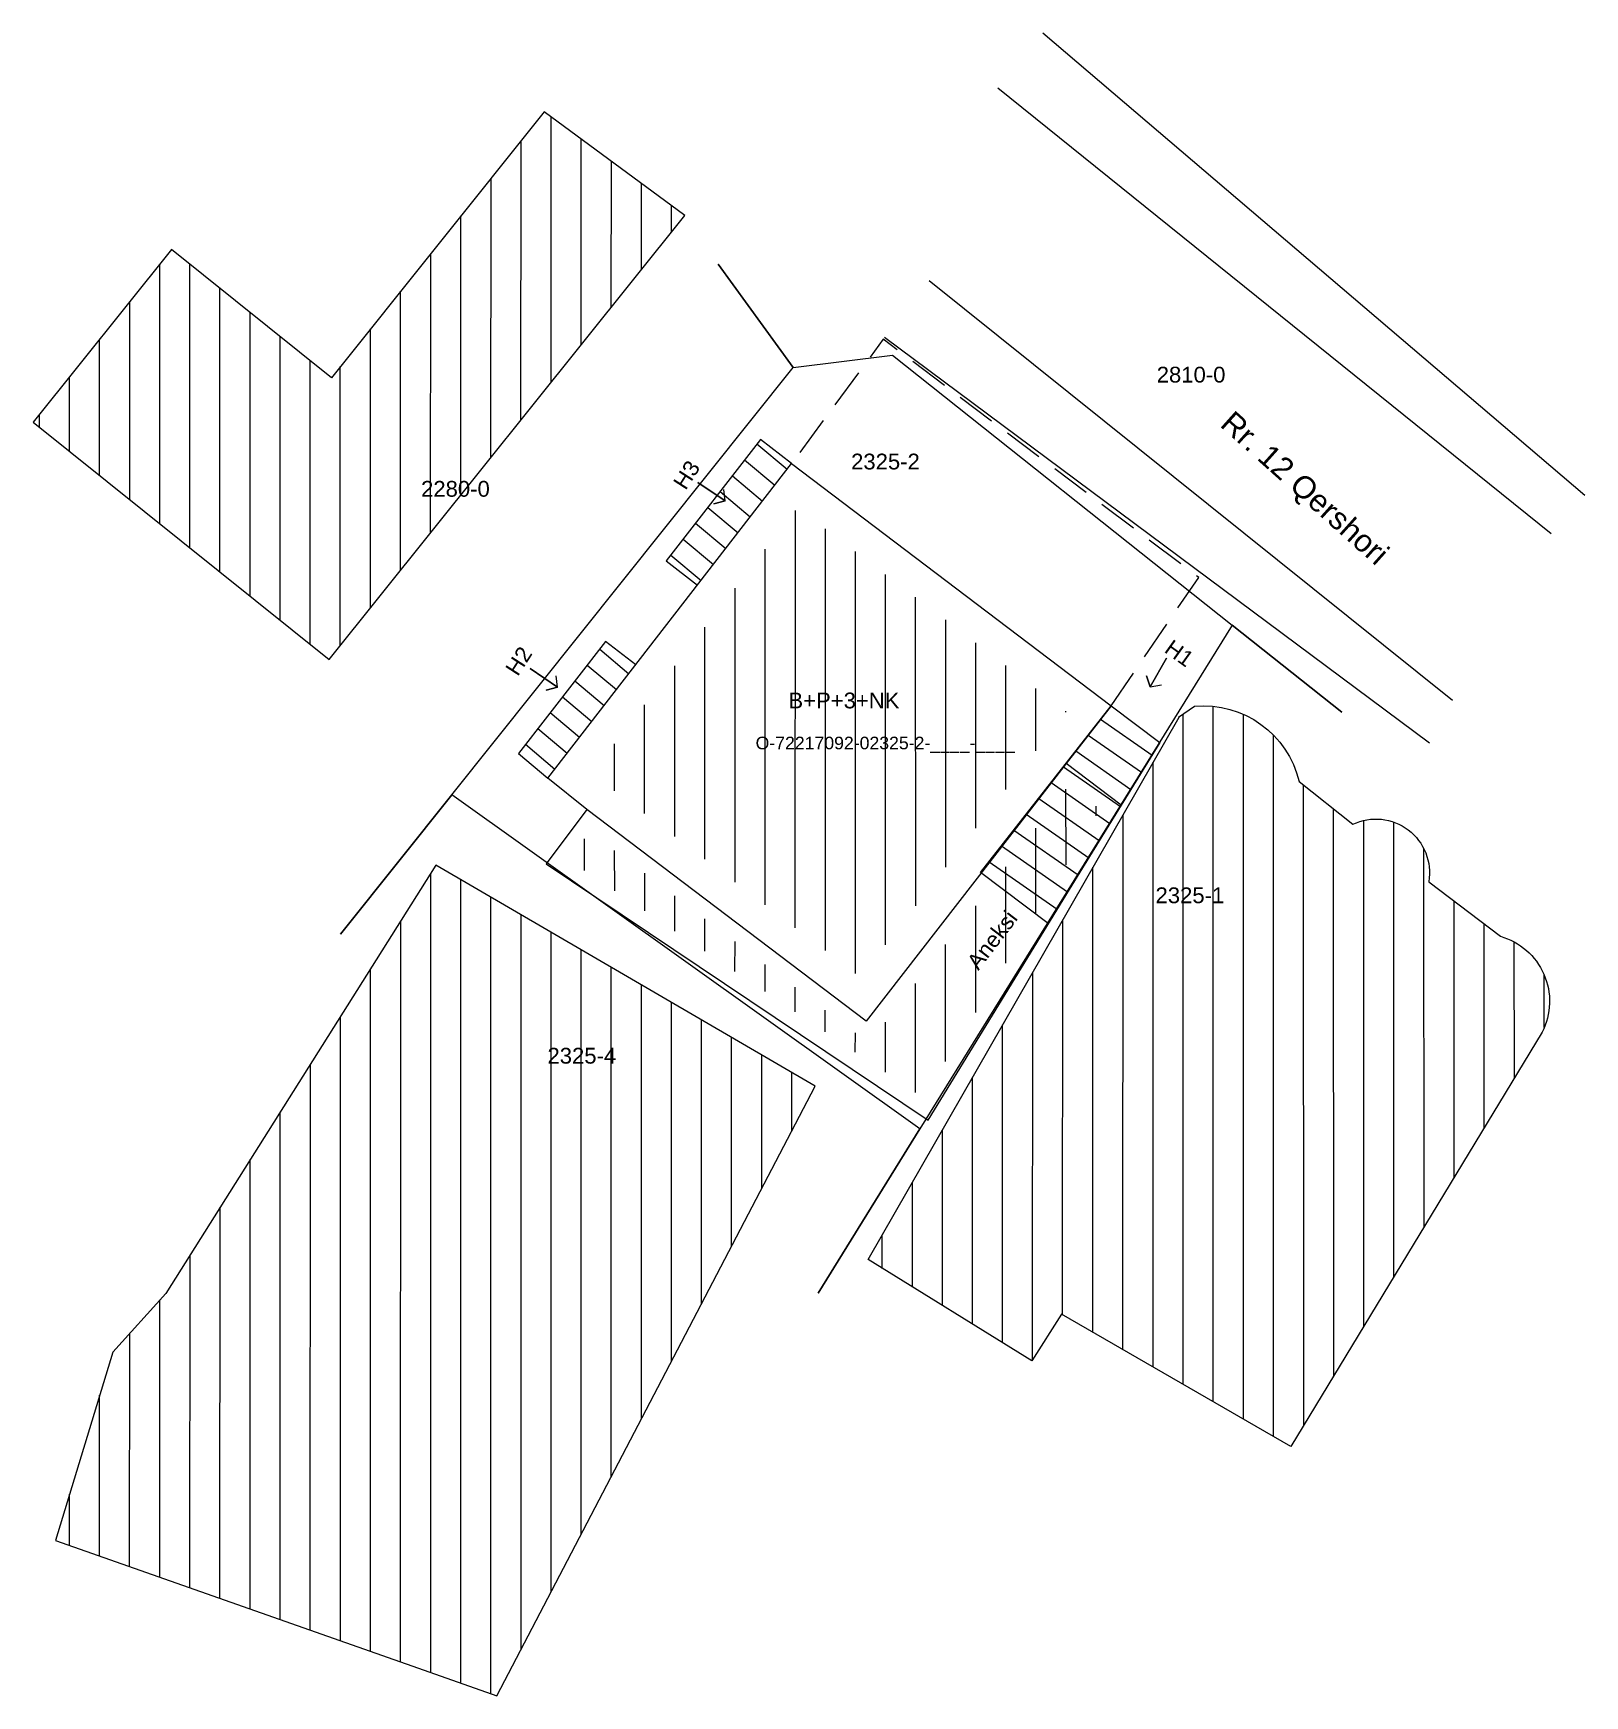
# Model space of a CAD drawing. Header units: metres. Extents: x 7512487.3 to 7512536.4, y 4692016.5 to 4692069.1.
import ezdxf

# ---------------------------------------------------------------- set-up
doc = ezdxf.new("R2010")
doc.units = ezdxf.units.M
doc.linetypes.add('DASHED', pattern=[0.75, 0.5, -0.25])
for name, color, linetype, lineweight in [('Asfallt', 34, 'Continuous', 0), ('Etazha', 7, 'Continuous', 0), ('hash ndertesa fqinje', 30, 'Continuous', 0), ('hyrjet', 54, 'Continuous', 0), ('ndertesa fqinje', 30, 'Continuous', 0), ('nr objektit', 7, 'Continuous', 0), ('nr parc', 7, 'Continuous', 0), ('nr parc fqinje', 8, 'Continuous', 0), ('parc fqinje', 8, 'Continuous', 0), ('Parcela kadastrale', 7, 'Continuous', 0), ('Perdhesa', 1, 'Continuous', 0), ('Shkallet', 190, 'Continuous', 0), ('Shkallet bodrum', 190, 'Continuous', 0), ('shtesa', 122, 'Continuous', 0), ('terasa', 6, 'DASHED', 0), ('Trotuar', 47, 'Continuous', 0)]:
    doc.layers.add(name, color=color, linetype=linetype, lineweight=lineweight)
doc.styles.get("Standard").update_dxf_attribs({"font": 'arial.ttf'})
pattern_1 = [(90, (-41.8071, -50.4416), (-0.9525, 2e-16), [])]

msp = doc.modelspace()

# ---------------------------------------------------------------- hatches: boundary and pattern name
at = {"layer": 'hash ndertesa fqinje'}
h = msp.add_hatch(dxfattribs=at)
h.set_pattern_fill('ANSI31', color=256, scale=0.3, angle=45)
h.paths.add_polyline_path([(7512535.075, 4692037.481, 0.471019), (7512533.749, 4692040.515), (7512531.482, 4692042.241, 0.606805), (7512529.084, 4692044.06), (7512527.377, 4692045.406, 0.375223), (7512524.072, 4692047.793), (7512523.589, 4692047.462), (7512513.737, 4692030.281), (7512518.922, 4692027.081), (7512519.856, 4692028.551), (7512527.122, 4692024.369)])
h.paths.add_polyline_path([(7512512.06, 4692035.765), (7512500.064, 4692042.763), (7512491.512, 4692029.208), (7512489.835, 4692027.357), (7512488.02, 4692021.398), (7512499.695, 4692017.29), (7512501.995, 4692016.481)])
h.paths.add_polyline_path([(7512507.937, 4692063.324), (7512503.49, 4692066.6), (7512496.753, 4692058.189), (7512491.694, 4692062.24), (7512487.318, 4692056.777), (7512496.684, 4692049.275)])
h.paths.add_polyline_path([(7512522.69, 4692041.285), (7512525.115, 4692041.285), (7512525.115, 4692042.315), (7512522.69, 4692042.315)], flags=24)
h.paths.add_polyline_path([(7512503.446, 4692036.208), (7512505.871, 4692036.208), (7512505.871, 4692037.238), (7512503.446, 4692037.238)], flags=24)
h.paths.add_polyline_path([(7512499.446, 4692054.147), (7512501.871, 4692054.147), (7512501.871, 4692055.177), (7512499.446, 4692055.177)], flags=24)
at = {"layer": 'Perdhesa'}
h = msp.add_hatch(dxfattribs=at)
h.set_pattern_fill('ANSI31', color=256, scale=0.3, angle=45)
h.set_pattern_definition(pattern_1)
h.paths.add_polyline_path([(7512511.504, 4692054.076), (7512504.996, 4692045.679), (7512505.449, 4692045.316), (7512513.497, 4692039.219), (7512519.216, 4692046.598), (7512520.019, 4692047.624)])
h.paths.add_polyline_path([(7512511.042, 4692047.45), (7512514.806, 4692047.45), (7512514.806, 4692048.481), (7512511.042, 4692048.481)], flags=24)
h.paths.add_polyline_path([(7512510.052, 4692046.203), (7512518.46, 4692046.203), (7512518.46, 4692047.027), (7512510.052, 4692047.027)], flags=24)
at = {"layer": 'Shkallet'}
h = msp.add_hatch(dxfattribs=at)
h.set_pattern_fill('ANSI31', color=256, scale=0.2, angle=95)
h.set_pattern_definition([(140, (15.06254, -2.3814), (-0.40817013215, -0.48643822138), [])])
h.paths.add_polyline_path([(7512506.385, 4692049.103), (7512505.434, 4692049.84), (7512502.672, 4692046.298), (7512503.603, 4692045.513)])
h = msp.add_hatch(dxfattribs=at)
h.set_pattern_fill('ANSI31', color=256, scale=0.2, angle=100)
h.paths.add_polyline_path([(7512517.301, 4692042.529), (7512519.442, 4692040.922), (7512522.972, 4692046.641), (7512521.432, 4692047.808)])
at = {"layer": 'Shkallet bodrum'}
h = msp.add_hatch(dxfattribs=at)
h.set_pattern_fill('ANSI31', color=256, scale=0.2, angle=95)
h.set_pattern_definition([(140, (-13.5641, -18.24346), (-0.40817013215, -0.48643822138), [])])
h.paths.add_polyline_path([(7512511.31, 4692055.459), (7512510.324, 4692056.223), (7512507.346, 4692052.38), (7512508.332, 4692051.615)])
at = {"layer": 'shtesa'}
h = msp.add_hatch(dxfattribs=at)
h.set_pattern_fill('ANSI31', color=256, scale=0.3, angle=45)
h.set_pattern_definition(pattern_1)
h.paths.add_polyline_path([(7512521.087, 4692044.536), (7512520.097, 4692045.287), (7512513.774, 4692037.127), (7512504.936, 4692043.823), (7512504.269, 4692042.924), (7512515.486, 4692035.403)])
h.paths.add_polyline_path([(7512517.356, 4692039.116), (7512518.831, 4692041.041), (7512518.013, 4692041.668), (7512516.538, 4692039.743)], flags=24)

# ---------------------------------------------------------------- linework, layer by layer
at = {"layer": 'Asfallt', "flags": 128}
for points, elevation in [([(7512535.357, 4692053.249), (7512517.846, 4692067.347)], 619.913), ([(7512532.23, 4692047.979), (7512515.675, 4692061.253)], 619.826)]:
    msp.add_lwpolyline(points, dxfattribs=dict(at, elevation=elevation))
at = {"layer": 'hyrjet', "lineweight": 15, "flags": 128}
for points in [[(7512509.218, 4692054.287), (7512508.356, 4692054.871), (7512509.218, 4692054.287), (7512508.861, 4692054.192), (7512509.218, 4692054.287), (7512509.178, 4692054.647)], [(7512522.67, 4692048.405), (7512523.188, 4692049.309), (7512522.67, 4692048.405), (7512522.549, 4692048.754), (7512522.67, 4692048.405), (7512523.026, 4692048.472)], [(7512503.907, 4692048.399), (7512503.044, 4692048.982), (7512503.907, 4692048.399), (7512503.55, 4692048.303), (7512503.907, 4692048.399), (7512503.867, 4692048.759)]]:
    msp.add_lwpolyline(points, dxfattribs=at)
at = {"layer": 'ndertesa fqinje', "flags": 128}
for points in [[(7512496.753, 4692058.189), (7512491.694, 4692062.24), (7512487.318, 4692056.777), (7512496.684, 4692049.275), (7512507.937, 4692063.324), (7512503.49, 4692066.6)], [(7512512.06, 4692035.765), (7512500.064, 4692042.763), (7512491.512, 4692029.208), (7512489.835, 4692027.357), (7512488.02, 4692021.398), (7512499.695, 4692017.29), (7512501.995, 4692016.481)]]:
    msp.add_lwpolyline(points, close=True, dxfattribs=at)
msp.add_lwpolyline([(7512523.561, 4692047.443), (7512524.072, 4692047.793, -0.375223), (7512527.377, 4692045.406), (7512529.084, 4692044.06, -0.606805), (7512531.482, 4692042.241), (7512533.749, 4692040.515, -0.471019), (7512535.075, 4692037.481), (7512527.122, 4692024.369), (7512519.856, 4692028.551), (7512518.922, 4692027.081), (7512513.737, 4692030.281), (7512523.58, 4692047.447)], format="xyb", dxfattribs=at)
at = {"layer": 'parc fqinje'}
for points in [[(7512508.996, 4692061.777), (7512511.371, 4692058.508)], [(7512511.371, 4692058.508), (7512508.996, 4692061.777)], [(7512525.263, 4692050.362), (7512528.735, 4692047.605)], [(7512528.735, 4692047.605), (7512525.263, 4692050.362)], [(7512500.569, 4692044.993), (7512497.17, 4692040.74), (7512497.039, 4692040.577)], [(7512497.039, 4692040.577), (7512497.17, 4692040.74), (7512500.569, 4692044.993)], [(7512512.163, 4692029.223), (7512515.38, 4692034.419)], [(7512515.38, 4692034.419), (7512512.163, 4692029.223)]]:
    msp.add_lwpolyline(points, dxfattribs=at)
at = {"layer": 'Parcela kadastrale', "flags": 128}
msp.add_lwpolyline([(7512525.263, 4692050.362), (7512515.38, 4692034.419), (7512500.569, 4692044.993), (7512511.371, 4692058.508), (7512514.511, 4692058.898), (7512525.263, 4692050.362)], dxfattribs=at)
at = {"layer": 'Perdhesa', "elevation": 620.03, "flags": 128}
msp.add_lwpolyline([(7512504.835, 4692044.527), (7512503.603, 4692045.513), (7512511.319, 4692055.47), (7512521.432, 4692047.808), (7512520.005, 4692045.984), (7512513.682, 4692037.824)], close=True, dxfattribs=at)
at = {"layer": 'Shkallet', "elevation": 620.03, "flags": 128}
msp.add_lwpolyline([(7512506.385, 4692049.103), (7512505.434, 4692049.84), (7512502.672, 4692046.298), (7512503.603, 4692045.513)], dxfattribs=at)
msp.add_lwpolyline([(7512522.972, 4692046.641), (7512519.442, 4692040.922), (7512517.301, 4692042.529), (7512521.432, 4692047.808), (7512521.432, 4692047.808)], close=True, dxfattribs=at)
at = {"layer": 'Shkallet bodrum', "flags": 128}
msp.add_lwpolyline([(7512511.319, 4692055.47), (7512510.333, 4692056.234), (7512507.354, 4692052.391), (7512508.341, 4692051.627)], dxfattribs=at)
at = {"layer": 'shtesa', "flags": 128}
for points, elevation in [([(7512504.835, 4692044.527), (7512503.555, 4692042.801), (7512515.64, 4692034.698), (7512521.75, 4692044.661), (7512520.005, 4692045.984)], 620.03), ([(7512504.835, 4692044.527), (7512503.555, 4692042.801)], 623.93)]:
    msp.add_lwpolyline(points, dxfattribs=dict(at, elevation=elevation))
at = {"layer": 'terasa', "ltscale": 2.5, "elevation": 620.03, "flags": 128}
msp.add_lwpolyline([(7512521.432, 4692047.808), (7512524.203, 4692051.865), (7512514.216, 4692059.405), (7512511.319, 4692055.47)], dxfattribs=at)
at = {"layer": 'Trotuar', "flags": 128}
for points, elevation in [([(7512536.42, 4692054.463), (7512519.269, 4692069.088)], 620.044), ([(7512531.502, 4692046.622), (7512514.261, 4692059.461)], 619.973)]:
    msp.add_lwpolyline(points, dxfattribs=dict(at, elevation=elevation))

# ---------------------------------------------------------------- texts
at = {"layer": 'Etazha', "attachment_point": 1}
for s, width, insert, char_height, rotation in [('Rr. 12 Qershori', 6.61568, (7512525.312, 4692057.19), 0.7, 318.1695), ('Aneksi', 2.5343, (7512516.831, 4692039.716, -620.03), 0.5, 52.5354)]:
    msp.add_mtext_dynamic_manual_height_columns(s, width=width, gutter_width=0.935, heights=[0], dxfattribs=dict(at, insert=insert, char_height=char_height, rotation=rotation))
at = {"layer": 'Etazha', "insert": (7512511.218, 4692048.225), "char_height": 0.5, "attachment_point": 1}
msp.add_mtext_dynamic_manual_height_columns('B+P+3+NK', width=4.76477, gutter_width=0.935, heights=[0], dxfattribs=at)
at = {"layer": 'hyrjet', "lineweight": 15}
for s, rotation, p in [('H3', 57.1245, (7512507.963, 4692054.603)), ('H2', 57.1245, (7512502.651, 4692048.714)), ('H1', 324.357, (7512523.082, 4692049.525))]:
    msp.add_text(s, height=0.5, rotation=rotation, dxfattribs=at).set_placement(p)
at = {"layer": 'nr objektit', "insert": (7512508.579, 4692046.829), "char_height": 0.4, "attachment_point": 1}
msp.add_mtext_dynamic_manual_height_columns('^IO-72217092-02325-2-____-____', width=9.86972, gutter_width=0.935, heights=[0.587], dxfattribs=at)
at = {"layer": 'nr parc', "insert": (7512513.201, 4692055.785), "char_height": 0.5, "attachment_point": 1}
msp.add_mtext_dynamic_manual_height_columns('2325-2', width=4.76477, gutter_width=0.935, heights=[0], dxfattribs=at)
at = {"layer": 'nr parc fqinje', "char_height": 0.5, "attachment_point": 1}
for s, insert in [('2810-0', (7512522.874, 4692058.535)), ('2280-0', (7512499.592, 4692054.922)), ('2325-1', (7512522.836, 4692042.06)), ('2325-4', (7512503.592, 4692036.983))]:
    msp.add_mtext_dynamic_manual_height_columns(s, width=1.70865, gutter_width=0.935, heights=[0], dxfattribs=dict(at, insert=insert))

doc.saveas('drawing.dxf')
